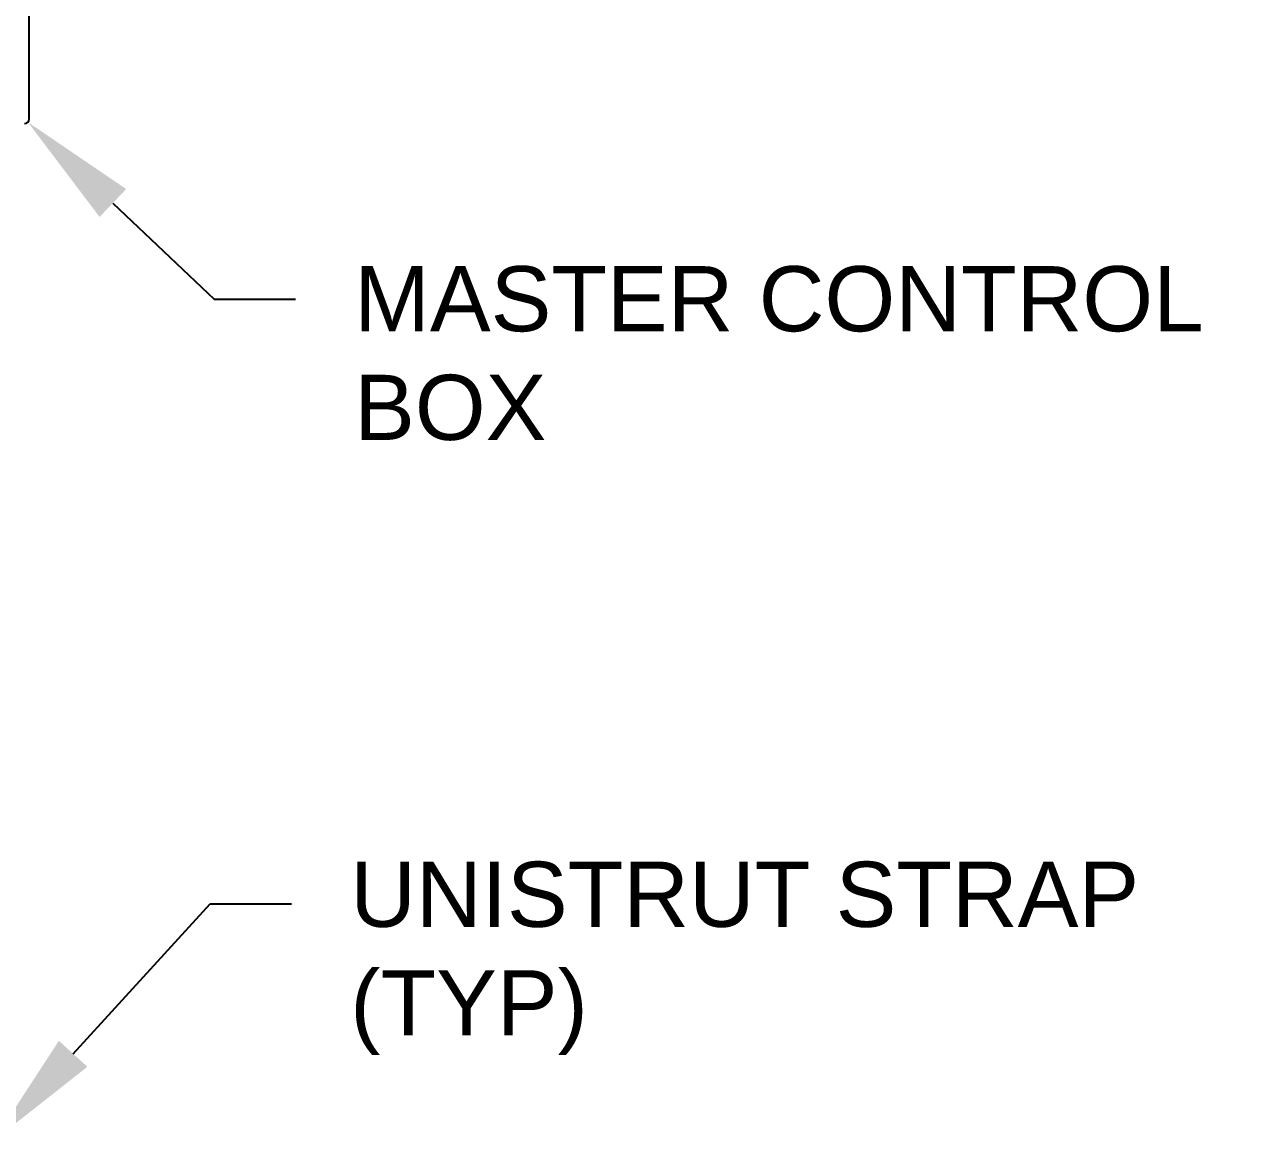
# Paper-space layout 'PV12-03 PCS AUX RACK DETAILS (2)' of a CAD drawing. Header units: feet. Extents: x 5 to 119, y -1 to 23.
# Drawn here: x 23.555 to 25.444, y 9.772 to 11.484 of the extents above; entities that cross this region are included whole.
import ezdxf
from ezdxf import colors
from ezdxf.entities.mleader import LeaderData, LeaderLine
from ezdxf.math import Vec2, Vec3

# ---------------------------------------------------------------- set-up
doc = ezdxf.new("R2010")
doc.units = ezdxf.units.FT
doc.header["$MEASUREMENT"] = 0
doc.layers.add('E-EQPM-CAB', color=5, linetype='Continuous')
doc.layers.add('G-ANNO-TEXT', color=1, linetype='Continuous')
doc.styles.add('NEI-A', font='arial.ttf')

psp = doc.layouts.new('PV12-03 PCS AUX RACK DETAILS (2)')

# ---------------------------------------------------------------- linework, layer by layer
at = {"layer": 'E-EQPM-CAB', "lineweight": 25}
psp.add_lwpolyline([(23.5618, 11.3394), (23.5618, 12.818)], dxfattribs=at)
psp.add_arc((23.555, 11.3396), 0.00711, 270.0003, 359.9997, dxfattribs=at)

# ---------------------------------------------------------------- leaders
at = {"layer": 'G-ANNO-TEXT'}
ml = psp.add_multileader_mtext('Standard', dxfattribs=at)
ml.set_content('\\A1;MASTER CONTROL BOX', color=256, style='NEI-A')
ml.set_leader_properties()
ml.build(insert=Vec2(0, 0))
ml.multileader.update_dxf_attribs({"dogleg_length": 0.125, "arrow_head_size": 0.18})
ctx = ml.context
ctx.base_point, ctx.char_height, ctx.arrow_head_size, ctx.landing_gap_size, ctx.plane_origin = Vec3(23.9706, 11.0628), 0.1, 0.18, 0.09, Vec3(23.1708, 12.363)
notes = []
notes.append((ctx, [(1, (1, 1, 0), (23.8456, 11.0628), (1, 0), 0.125, [(0, [(23.56, 11.3346)], 0, [])])]))
ctx.mtext.insert, ctx.mtext.width, ctx.mtext.flow_direction = Vec3(24.0606, 11.1136), 1.38306, 5
ml = psp.add_multileader_mtext('Standard', dxfattribs=at)
ml.set_content('\\A1;UNISTRUT STRAP (TYP)', color=256, style='NEI-A')
ml.set_leader_properties()
ml.build(insert=Vec2(0, 0))
ml.multileader.update_dxf_attribs({"dogleg_length": 0.125, "arrow_head_size": 0.18})
ctx = ml.context
ctx.base_point, ctx.char_height, ctx.arrow_head_size, ctx.landing_gap_size, ctx.plane_origin = Vec3(23.9646, 10.1349), 0.1, 0.18, 0.09, Vec3(26.5915, 9.7742)
notes.append((ctx, [(1, (1, 1, 0), (23.8396, 10.1349), (1, 0), 0.125, [(0, [(23.508, 9.7719)], 0, [])])]))
ctx.mtext.insert, ctx.mtext.width, ctx.mtext.flow_direction = Vec3(24.0546, 10.1996), 1.238523, 5
for ctx, leaders in notes:
    for number, flags, end, landing, length, lines in leaders:
        leader = LeaderData()
        leader.index, (leader.has_last_leader_line, leader.has_dogleg_vector, leader.attachment_direction) = number, flags
        leader.last_leader_point, leader.dogleg_vector, leader.dogleg_length = Vec3(end), Vec3(landing), length
        for number, points, colour, breaks in lines:
            line = LeaderLine()
            line.index, line.vertices, line.color, line.breaks = number, Vec3.list(points), colors.encode_raw_color(colour), breaks
            leader.lines.append(line)
        ctx.leaders.append(leader)

doc.saveas('drawing.dxf')
